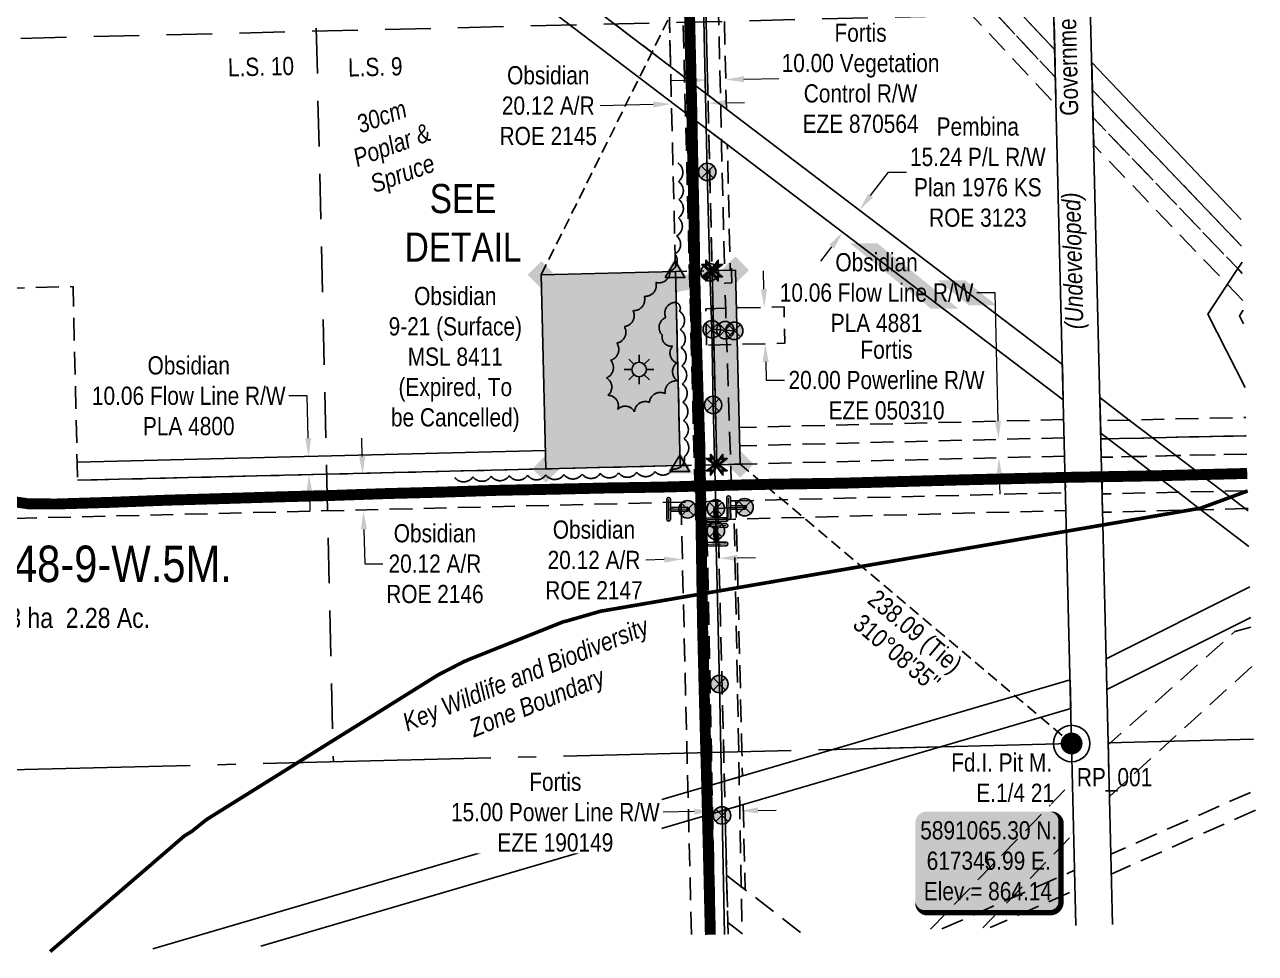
# Model space of a CAD drawing. Extents: x 614938 to 618097, y 5890940 to 5893381.
# Drawn here: x 616771 to 617447, y 5890950 to 5891460 of the extents above; entities that cross this region are included whole.
import ezdxf
from ezdxf.enums import TextEntityAlignment as Align

# ---------------------------------------------------------------- set-up
doc = ezdxf.new("R2010")
doc.units = 0
doc.header["$LTSCALE"] = 5
doc.header["$PDMODE"] = 35
doc.header["$PDSIZE"] = 1
for name, pattern in [('0', [1, 1, 0]), ('DASHDOT2', [12.7, 6.35, -3.175, 0, -3.175]), ('foc-ACCESSROAD', [3.75, 2.5, -1.25]), ('foc-FLOWLINE', [3.75, 2.5, -1.25]), ('foc-LSD', [8, 5, -3]), ('foc-QUARTERLINE', [33, 25, -3, 2, -3]), ('foc-TIELINE', [1.875, 1.25, -0.625]), ('foc-TRAV', [1.875, 1.25, -0.625])]:
    doc.linetypes.add(name, pattern=pattern)
doc.layers.get('Defpoints').update_dxf_attribs({"color": 9})
for name, color, linetype in [('35', 37, 'Continuous'), ('AS-POWER', 104, 'foc-POWER'), ('AS-POWER-EXISTING-ANC', 72, 'Continuous'), ('AS-POWER-EXISTING-PP', 72, 'Continuous'), ('AS-ROADS', 254, 'Continuous'), ('AS-UNDERLAY-H', 141, 'Continuous'), ('AS-WILDLIFE', 131, 'DASHDOT2'), ('C-AR', 13, 'foc-ACCESSROAD'), ('C-FLOWLINE', 13, 'foc-FLOWLINE'), ('C-RW', 13, 'Continuous'), ('C-SYMBOL', 7, 'Continuous'), ('C-WS', 13, 'foc-ACCESSROAD'), ('C-WS-S', 8, 'Continuous'), ('DETAIL-T', 7, 'Continuous'), ('F-EZE', 190, 'foc-FLOWLINE'), ('F-RW', 190, 'Continuous'), ('F-WS', 190, 'foc-ACCESSROAD'), ('L-AREAREQUIRED', 7, 'Continuous'), ('L-BD', 7, 'Continuous'), ('L-MON', 1, 'Continuous'), ('L-MON-T', 1, 'Continuous'), ('L-QSEC', 8, 'foc-QUARTERLINE'), ('L-ROAD-T', 7, 'Continuous'), ('L-SEC', 7, 'Continuous'), ('L-SECTION-LSD', 7, 'foc-LSD'), ('L-TIE', 7, 'foc-TIELINE'), ('P-PROPOSED', 10, 'Continuous'), ('P-PROPOSED-H', 21, 'Continuous'), ('P-TRAV', 4, 'foc-TRAV'), ('T-BUSH', 110, '0'), ('T-BUSH-T', 110, 'Continuous')]:
    doc.layers.add(name, color=color, linetype=linetype)
for name, color, linetype, lineweight in [('C-AR-T', 13, 'Continuous', 9), ('C-FLOWLINE-T', 13, 'Continuous', 9), ('C-RW-T', 13, 'Continuous', 9), ('C-WS-T', 13, 'Continuous', 9), ('F-EZE-T', 190, 'Continuous', 9), ('F-RW-T', 190, 'Continuous', 9), ('T-TEXT', 48, 'Continuous', 18)]:
    doc.layers.add(name, color=color, linetype=linetype, lineweight=lineweight)
doc.styles.add('100L', font='ARIALN.TTF', dxfattribs={"height": 11})
doc.styles.add('175L', font='ARIALN.TTF', dxfattribs={"height": 20})
doc.styles.add('240', font='ARIALN.TTF', dxfattribs={"height": 30})
doc.styles.add('80', font='ARIALN.TTF', dxfattribs={"height": 10})
doc.styles.add('80CG', font='ARIALN.TTF', dxfattribs={"height": 10})
doc.styles.add('80L', font='ARIALN.TTF', dxfattribs={"height": 10})
doc.styles.add('80LS', font='ARIALNI.TTF', dxfattribs={"height": 10})
doc.styles.add('foc-LtypeFont', font='ARIALN.TTF', dxfattribs={"height": 7.35})
doc.linetypes.add('foc-POWER', pattern='A,6,-1,["P",foc-LtypeFont,S=0.2,R=0,X=-0.625,Y=-0.75],-1.24,4', length=12.24)
doc.dimstyles.new('Compass 5 000', dxfattribs={"dimscale": 5, "dimtxt": 9, "dimasz": 2, "dimexe": 0.2, "dimexo": 0.0625, "dimgap": 0.5, "dimtad": 0, "dimtih": 1, "dimtoh": 1, "dimzin": 0, "dimdsep": 46, "dimtxsty": '80CG', "dimcen": 0.1, "dimse1": 1, "dimse2": 1, "dimclrd": 256, "dimclrt": 256, "dimaunit": 1, "dimadec": 4, "dimazin": 0, "dimtfac": 0.06, "dimtofl": 0, "dimtmove": 0, "dimatfit": 1, "dimfxl": 0.2, "dimtolj": 1, "dimtzin": 0, "dimlwd": -1, "dimarcsym": 0})

# ---------------------------------------------------------------- blocks, each defined once
blk = doc.blocks.new('*D53')
at = {"layer": 'Defpoints', "color": 0, "transparency": 16777216}
for p in [(617144.43, 5891502.3), (617154.43, 5891502.54), (617156.14, 5891429.95)]:
    blk.add_point(p, dxfattribs=at)
at = {"layer": 'F-EZE-T', "transparency": 16777216}
for p, q in [((617166.14, 5891430.19), (617185.33, 5891430.64)), ((617136.14, 5891429.48), (617126.14, 5891429.25))]:
    blk.add_line(p, q, dxfattribs=at)
for points in [[(617136.1, 5891431.15), (617136.18, 5891427.82), (617146.14, 5891429.72)], [(617166.1, 5891431.85), (617166.18, 5891428.52), (617156.14, 5891429.95)]]:
    blk.add_solid(points, dxfattribs=at)
at = {"layer": 'F-EZE-T', "transparency": 16777216, "insert": (617230.14, 5891430.64), "char_height": 10, "attachment_point": 5, "style": '80CG'}
blk.add_mtext('\\A1;Fortis\\P10.00 Vegetation\\PControl R/W\\PEZE 870564', dxfattribs=at)
blk = doc.blocks.new('*D55')
at = {"layer": 'Defpoints', "color": 0, "transparency": 16777216}
for p in [(617176.41, 5891304.84), (617176.89, 5891284.87), (617177.82, 5891284.89)]:
    blk.add_point(p, dxfattribs=at)
at = {"layer": 'F-EZE-T', "transparency": 16777216}
for p, q in [((617177.1, 5891314.86), (617176.86, 5891324.86)), ((617178.07, 5891274.89), (617178.31, 5891264.9)), ((617178.31, 5891264.9), (617188.31, 5891264.9))]:
    blk.add_line(p, q, dxfattribs=at)
for points in [[(617178.76, 5891314.9), (617175.43, 5891314.82), (617177.34, 5891304.86)], [(617179.73, 5891274.93), (617176.4, 5891274.85), (617177.82, 5891284.89)]]:
    blk.add_solid(points, dxfattribs=at)
at = {"layer": 'F-EZE-T', "transparency": 16777216, "insert": (617244.4, 5891264.9), "char_height": 10, "attachment_point": 5, "style": '80CG'}
blk.add_mtext('\\A1;Fortis\\P20.00 Powerline R/W\\PEZE 050310', dxfattribs=at)
blk = doc.blocks.new('*D59')
at = {"layer": 'C-RW-T', "transparency": 16777216}
for p, q in [((616926.37, 5891256.24), (616916.37, 5891256.24)), ((616926.91, 5891233.01), (616926.37, 5891256.24)), ((616927.62, 5891202.95), (616927.85, 5891192.95))]:
    blk.add_line(p, q, dxfattribs=at)
for points in [[(616928.58, 5891233.05), (616925.25, 5891232.97), (616927.15, 5891223.01)], [(616929.28, 5891202.99), (616925.95, 5891202.91), (616927.38, 5891212.95)]]:
    blk.add_solid(points, dxfattribs=at)
at = {"layer": 'Defpoints', "color": 0, "transparency": 16777216}
for p in [(616864.44, 5891221.54), (616927.15, 5891223.01), (616864.68, 5891211.47)]:
    blk.add_point(p, dxfattribs=at)
at = {"layer": 'C-RW-T', "transparency": 16777216, "insert": (616861.37, 5891256.24), "char_height": 10, "attachment_point": 5, "style": '80CG'}
blk.add_mtext('\\A1;Obsidian\\P10.06 Flow Line R/W\\PPLA 4800', dxfattribs=at)
blk = doc.blocks.new('*D60')
at = {"layer": 'C-FLOWLINE-T', "transparency": 16777216}
for p, q in [((617303.95, 5891312.9), (617293.95, 5891312.9)), ((617305.6, 5891242.38), (617303.95, 5891312.9)), ((617306.31, 5891212.16), (617306.55, 5891202.16))]:
    blk.add_line(p, q, dxfattribs=at)
for points in [[(617307.27, 5891242.42), (617303.94, 5891242.34), (617305.84, 5891232.38)], [(617307.98, 5891212.2), (617304.65, 5891212.12), (617306.08, 5891222.15)]]:
    blk.add_solid(points, dxfattribs=at)
at = {"layer": 'Defpoints', "color": 0, "transparency": 16777216}
for p in [(617197.11, 5891229.83), (617306.08, 5891222.15), (617197.35, 5891219.6)]:
    blk.add_point(p, dxfattribs=at)
at = {"layer": 'C-FLOWLINE-T', "transparency": 16777216, "insert": (617238.95, 5891312.9), "char_height": 10, "attachment_point": 5, "style": '80CG'}
blk.add_mtext('\\A1;Obsidian\\P10.06 Flow Line R/W\\PPLA 4881', dxfattribs=at)
blk = doc.blocks.new('*D42')
at = {"layer": 'Defpoints', "color": 0, "transparency": 16777216}
for p in [(617229.56, 5891358.24), (617262.49, 5891333.15), (617253.25, 5891321.03)]:
    blk.add_point(p, dxfattribs=at)
at = {"layer": 'F-RW-T', "transparency": 16777216}
for p, q in [((617235.62, 5891366.2), (617245.43, 5891379.08)), ((617245.43, 5891379.08), (617255.43, 5891379.08)), ((617214.26, 5891338.17), (617208.2, 5891330.22))]:
    blk.add_line(p, q, dxfattribs=at)
for points in [[(617234.29, 5891367.21), (617236.94, 5891365.19), (617229.56, 5891358.24)], [(617212.94, 5891339.18), (617215.59, 5891337.16), (617220.32, 5891346.12)]]:
    blk.add_solid(points, dxfattribs=at)
at = {"layer": 'F-RW-T', "transparency": 16777216, "insert": (617294.52, 5891379.08), "char_height": 10, "attachment_point": 5, "style": '80CG'}
blk.add_mtext('\\A1;Pembina\\P15.24 P/L R/W\\PPlan 1976 KS\\PROE 3123', dxfattribs=at)
blk = doc.blocks.new('*D45')
at = {"layer": 'C-AR-T', "transparency": 16777216}
for p, q in [((616956.57, 5891222.96), (616956.34, 5891232.95)), ((616957.52, 5891182.93), (616957.97, 5891164.04)), ((616957.97, 5891164.04), (616967.97, 5891164.04))]:
    blk.add_line(p, q, dxfattribs=at)
for points in [[(616958.24, 5891223), (616954.91, 5891222.92), (616956.81, 5891212.96)], [(616959.19, 5891182.97), (616955.86, 5891182.89), (616957.29, 5891192.93)]]:
    blk.add_solid(points, dxfattribs=at)
at = {"layer": 'Defpoints', "color": 0, "transparency": 16777216}
for p in [(616994.34, 5891213.85), (616994.82, 5891193.82), (616957.29, 5891192.93)]:
    blk.add_point(p, dxfattribs=at)
at = {"layer": 'C-AR-T', "transparency": 16777216, "insert": (616996.51, 5891164.04), "char_height": 10, "attachment_point": 5, "style": '80CG'}
blk.add_mtext('\\A1;Obsidian\\P20.12 A/R\\PROE 2146', dxfattribs=at)
blk = doc.blocks.new('*D47')
at = {"layer": 'C-AR-T', "transparency": 16777216}
for p, q in [((617156.46, 5891417.23), (617166.45, 5891417.46)), ((617116.35, 5891416.28), (617087.3, 5891415.6))]:
    blk.add_line(p, q, dxfattribs=at)
for points in [[(617116.32, 5891417.95), (617116.39, 5891414.62), (617126.35, 5891416.52)], [(617156.42, 5891418.89), (617156.5, 5891415.56), (617146.46, 5891416.99)]]:
    blk.add_solid(points, dxfattribs=at)
at = {"layer": 'Defpoints', "color": 0, "transparency": 16777216}
for p in [(617126.35, 5891416.52), (617127.86, 5891352.52), (617147.96, 5891353)]:
    blk.add_point(p, dxfattribs=at)
at = {"layer": 'C-AR-T', "transparency": 16777216, "insert": (617058.73, 5891415.6), "char_height": 10, "attachment_point": 5, "style": '80CG'}
blk.add_mtext('\\A1;Obsidian\\P20.12 A/R\\PROE 2145', dxfattribs=at)
blk = doc.blocks.new('*D48')
at = {"layer": 'C-AR-T', "transparency": 16777216}
for p, q in [((617162.49, 5891167.23), (617172.48, 5891167.47)), ((617122.35, 5891166.29), (617112.35, 5891166.06))]:
    blk.add_line(p, q, dxfattribs=at)
for points in [[(617122.31, 5891167.96), (617122.39, 5891164.62), (617132.35, 5891166.52)], [(617162.45, 5891168.9), (617162.52, 5891165.57), (617152.49, 5891167)]]:
    blk.add_solid(points, dxfattribs=at)
at = {"layer": 'Defpoints', "color": 0, "transparency": 16777216}
for p in [(617132.35, 5891166.52), (617132.96, 5891140.18), (617153.11, 5891140.66)]:
    blk.add_point(p, dxfattribs=at)
at = {"layer": 'C-AR-T', "transparency": 16777216, "insert": (617083.82, 5891166.06), "char_height": 10, "attachment_point": 5, "style": '80CG'}
blk.add_mtext('\\A1;Obsidian\\P20.12 A/R\\PROE 2147', dxfattribs=at)
blk = doc.blocks.new('GAS')
h = blk.add_hatch(color=255)
h.dxf.hatch_style = 1
edge = h.paths.add_edge_path()
edge.add_arc((0, 0), 0.9, 0, 360)
for p, q in [((0, 0.81), (0, 1.62)), ((-0.81, 0), (-1.62, 0)), ((-0.57, 0.57), (-1.14, 1.14)), ((0.57, 0.57), (1.14, 1.14)), ((1.62, 0), (0.81, 0)), ((-0.57, -0.57), (-1.14, -1.14)), ((0, -0.81), (0, -1.62)), ((1.14, -1.14), (0.57, -0.57))]:
    blk.add_line(p, q)
blk.add_circle((0, 0), 0.8)
blk = doc.blocks.new('fdia')
at = {"color": 255, "const_width": 1}
blk.add_lwpolyline([(-0.5, 0, 1), (0.5, 0, 1)], format="xyb", close=True, dxfattribs=at)
blk = doc.blocks.new('Fdiaa')
blk.add_blockref('fdia', (0, 0))
blk = doc.blocks.new('fdib')
at = {"color": 1, "const_width": 1.6}
blk.add_lwpolyline([(-0.4, 0, 1), (0.4, 0, 1)], format="xyb", close=True, dxfattribs=at)
at = {"color": 1}
blk.add_circle((0, 0), 0.8, dxfattribs=at)
blk = doc.blocks.new('Fdibb')
blk.add_blockref('fdib', (0, 0))
blk = doc.blocks.new('fdicc')
for name in ['Fdibb', 'Fdiaa']:
    blk.add_blockref(name, (0, 0))
blk = doc.blocks.new('FDI')
blk.add_blockref('fdicc', (0, 0))
blk = doc.blocks.new('*U62')
h = blk.add_hatch(color=254)
edge = h.paths.add_edge_path()
edge.add_line((-34, -28.5), (34, -28.5))
edge.add_arc((34, -22.5), 6, 270, 360)
edge.add_line((40, -22.5), (40, 21))
edge.add_arc((34, 21), 6, 0, 90)
edge.add_line((34, 27), (-34, 27))
edge.add_arc((-34, 21), 6, 90, 180)
edge.add_line((-40, 21), (-40, -22.5))
edge.add_arc((-34, -22.5), 6, 180, 270)
at = {"color": 1, "flags": 128}
blk.add_lwpolyline([(-34, -28.5, 3, 3, 0), (34, -28.5, 3, 3, 0.414214), (40, -22.5, 3, 3, 0), (40, 21, 3, 0, 0.414214), (34, 27, 0, 0, 0), (-34, 27, 0, 0, 0.414214), (-40, 21, 0, 0, 0), (-40, -22.5, 0, 3, 0.414214)], format="xyseb", close=True, dxfattribs=at)
blk.add_lwpolyline([(-1.8, -0.69, 0, 10, 0), (0, 0, 5, 5, 0)], format="xyseb", dxfattribs=at)
at = {"color": 1, "style": '80'}
blk.add_attdef('ENTER_TEXT_001', (-35.99, -5), '', height=10, dxfattribs=at)
blk = doc.blocks.new('POWERPOLE')
h = blk.add_hatch(color=255)
edge = h.paths.add_edge_path()
edge.add_arc((0, 0), 0.96, 0, 360)
at = {"linetype": 'Continuous'}
for p, q in [((0.68, -0.68), (-0.68, 0.68)), ((-0.68, -0.68), (0.68, 0.68))]:
    blk.add_line(p, q, dxfattribs=at)
blk.add_circle((0, 0), 0.96, dxfattribs=at)
blk = doc.blocks.new('SMONA')
blk.add_hatch(color=255).paths.add_polyline_path([(0, -1.49), (1.49, 0), (0, 1.49), (-1.49, 0)])
blk = doc.blocks.new('SMONAA')
blk.add_blockref('SMONA', (0, 0))
blk = doc.blocks.new('SMONB')
at = {"color": 1}
blk.add_solid([(0, 1.2), (1.2, 0), (-1.2, 0), (0, -1.2)], dxfattribs=at)
blk = doc.blocks.new('SMONBB')
blk.add_blockref('SMONB', (0, 0))
blk = doc.blocks.new('SMONCC')
for name in ['SMONAA', 'SMONBB']:
    blk.add_blockref(name, (0, 0))
blk = doc.blocks.new('FDIBAR')
blk.add_blockref('SMONCC', (0, 0))
blk = doc.blocks.new('TRIA')
blk.add_hatch(color=255).paths.add_polyline_path([(-0.04, 1.52), (-1.47, -0.87), (1.39, -0.87)])
blk = doc.blocks.new('TRIAA')
blk.add_blockref('TRIA', (0, 0))
blk = doc.blocks.new('TRIB')
at = {"color": 1}
blk.add_lwpolyline([(-1.12, -0.67), (-0.04, 1.13), (1.04, -0.67)], close=True, dxfattribs=at)
blk = doc.blocks.new('TRIBB')
blk.add_blockref('TRIB', (0, 0))
blk = doc.blocks.new('TRICC')
for name in ['TRIAA', 'TRIBB']:
    blk.add_blockref(name, (0, 0))
blk = doc.blocks.new('plspike')
blk.add_blockref('TRICC', (0, 0))
blk = doc.blocks.new('*D66')
at = {"layer": 'Defpoints', "color": 0, "transparency": 16777216}
for p in [(617148.37, 5891054.87), (617163.36, 5891055.15), (617148.87, 5891028.06)]:
    blk.add_point(p, dxfattribs=at)
at = {"layer": 'F-EZE-T', "transparency": 16777216}
for p, q in [((617138.87, 5891027.88), (617121.74, 5891027.56)), ((617173.86, 5891028.53), (617183.86, 5891028.71))]:
    blk.add_line(p, q, dxfattribs=at)
for points in [[(617138.84, 5891029.54), (617138.9, 5891026.21), (617148.87, 5891028.06)], [(617173.83, 5891030.19), (617173.89, 5891026.86), (617163.86, 5891028.34)]]:
    blk.add_solid(points, dxfattribs=at)
at = {"layer": 'F-EZE-T', "transparency": 16777216, "insert": (617062.59, 5891027.56), "char_height": 10, "attachment_point": 5, "style": '80CG', "bg_fill": 3, "box_fill_scale": 1.1, "bg_fill_color": 256, "bg_fill_true_color": 13158600, "bg_fill_transparency": 0}
blk.add_mtext('\\A1;Fortis\\P15.00 Power Line R/W\\PEZE 190149', dxfattribs=at)
blk = doc.blocks.new('*U68')
h = blk.add_hatch(color=255)
h.dxf.hatch_style = 1
edge = h.paths.add_edge_path()
edge.add_arc((-0.04, 1.48), 0.2, 1.4993, 181.4993, ccw=False)
edge.add_line((0.16, 1.49), (0.19, 0.21))
edge.add_line((0.19, 0.21), (-0.21, 0.19))
edge.add_line((-0.21, 0.19), (-0.24, 1.48))
h = blk.add_hatch(color=255)
h.dxf.hatch_style = 1
edge = h.paths.add_edge_path()
edge.add_arc((-1.1, -0.03), 0.2, 91.4993, 271.4993, ccw=False)
edge.add_line((-1.1, 0.17), (0.19, 0.21))
edge.add_line((0.19, 0.21), (1.09, 0.23))
edge.add_arc((1.1, 0.03), 0.2, -88.5007, 91.4993, ccw=False)
edge.add_line((1.1, -0.17), (-1.09, -0.23))
at = {"color": 255, "flags": 128}
blk.add_lwpolyline([(-0.24, 1.48, -1), (0.16, 1.49), (0.19, 0.21), (-0.21, 0.19)], format="xyb", close=True, dxfattribs=at)
at = {"color": 72, "const_width": 0.1, "flags": 128}
for points in [[(-0.04, 1.48), (0, 0)], [(-1.1, -0.03), (1.1, 0.03)]]:
    blk.add_lwpolyline(points, dxfattribs=at)
at = {"color": 255}
blk.add_lwpolyline([(-1.09, -0.23, -1), (-1.1, 0.17), (0.19, 0.21), (1.09, 0.23, -1), (1.1, -0.17)], format="xyb", close=True, dxfattribs=at)
blk = doc.blocks.new('*U69')
h = blk.add_hatch(color=255)
h.dxf.hatch_style = 1
edge = h.paths.add_edge_path()
edge.add_arc((1.1, -0.06), 0.2, -93.1084, 86.8916, ccw=False)
edge.add_line((1.09, -0.26), (-0.21, -0.19))
edge.add_line((-0.21, -0.19), (-1.11, -0.14))
edge.add_arc((-1.1, 0.06), 0.2, 86.8916, 266.8916, ccw=False)
edge.add_line((-1.09, 0.26), (1.11, 0.14))
h = blk.add_hatch(color=255)
h.dxf.hatch_style = 1
edge = h.paths.add_edge_path()
edge.add_arc((-0.03, -0.62), 0.2, 176.8916, 356.8916, ccw=False)
edge.add_line((-0.23, -0.61), (-0.21, -0.19))
edge.add_line((-0.21, -0.19), (0.19, -0.21))
edge.add_line((0.19, -0.21), (0.17, -0.63))
at = {"color": 255}
blk.add_lwpolyline([(1.11, 0.14, -1), (1.09, -0.26), (-0.21, -0.19), (-1.11, -0.14, -1), (-1.09, 0.26)], format="xyb", close=True, dxfattribs=at)
at = {"color": 72, "const_width": 0.1, "flags": 128}
for points in [[(1.1, -0.06), (-1.1, 0.06)], [(-0.03, -0.62), (0, 0)]]:
    blk.add_lwpolyline(points, dxfattribs=at)
at = {"color": 255, "flags": 128}
blk.add_lwpolyline([(0.17, -0.63, -1), (-0.23, -0.61), (-0.21, -0.19), (0.19, -0.21)], format="xyb", close=True, dxfattribs=at)
blk = doc.blocks.new('*U70')
h = blk.add_hatch(color=255)
h.dxf.hatch_style = 1
edge = h.paths.add_edge_path()
edge.add_arc((-0.04, 1.24), 0.2, 1.7795, 181.7795, ccw=False)
edge.add_line((0.16, 1.24), (0.19, 0.21))
edge.add_line((0.19, 0.21), (-0.21, 0.19))
edge.add_line((-0.21, 0.19), (-0.24, 1.23))
h = blk.add_hatch(color=255)
h.dxf.hatch_style = 1
edge = h.paths.add_edge_path()
edge.add_arc((-1.1, -0.03), 0.2, 91.7795, 271.7795, ccw=False)
edge.add_line((-1.11, 0.17), (0.19, 0.21))
edge.add_line((0.19, 0.21), (1.09, 0.23))
edge.add_arc((1.1, 0.03), 0.2, -88.2205, 91.7795, ccw=False)
edge.add_line((1.11, -0.17), (-1.09, -0.23))
at = {"color": 255, "flags": 128}
blk.add_lwpolyline([(-0.24, 1.23, -1), (0.16, 1.24), (0.19, 0.21), (-0.21, 0.19)], format="xyb", close=True, dxfattribs=at)
at = {"color": 255}
blk.add_lwpolyline([(-1.09, -0.23, -1), (-1.11, 0.17), (0.19, 0.21), (1.09, 0.23, -1), (1.11, -0.17)], format="xyb", close=True, dxfattribs=at)
at = {"color": 72, "const_width": 0.1, "flags": 128}
for points in [[(-1.1, -0.03), (1.1, 0.03)], [(-0.04, 1.24), (0, 0)]]:
    blk.add_lwpolyline(points, dxfattribs=at)
blk = doc.blocks.new('*U71')
h = blk.add_hatch(color=255)
h.dxf.hatch_style = 1
edge = h.paths.add_edge_path()
edge.add_arc((-0.02, 1.1), 0.2, 1.0705, 181.0705, ccw=False)
edge.add_line((0.18, 1.1), (0.2, -0.2))
edge.add_line((0.2, -0.2), (0.22, -1.1))
edge.add_arc((0.02, -1.1), 0.2, -178.9295, 1.0705, ccw=False)
edge.add_line((-0.18, -1.1), (-0.22, 1.1))
h = blk.add_hatch(color=255)
h.dxf.hatch_style = 1
edge = h.paths.add_edge_path()
edge.add_arc((1.75, 0.03), 0.2, -88.9295, 91.0705, ccw=False)
edge.add_line((1.75, -0.17), (0.2, -0.2))
edge.add_line((0.2, -0.2), (0.2, 0.2))
edge.add_line((0.2, 0.2), (1.74, 0.23))
at = {"color": 255}
blk.add_lwpolyline([(-0.22, 1.1, -1), (0.18, 1.1), (0.2, -0.2), (0.22, -1.1, -1), (-0.18, -1.1)], format="xyb", close=True, dxfattribs=at)
at = {"color": 72, "const_width": 0.1, "flags": 128}
for points in [[(-0.02, 1.1), (0.02, -1.1)], [(1.75, 0.03), (0, 0)]]:
    blk.add_lwpolyline(points, dxfattribs=at)
at = {"color": 255, "flags": 128}
blk.add_lwpolyline([(1.74, 0.23, -1), (1.75, -0.17), (0.2, -0.2), (0.2, 0.2)], format="xyb", close=True, dxfattribs=at)
blk = doc.blocks.new('*U72')
h = blk.add_hatch(color=255)
h.dxf.hatch_style = 1
edge = h.paths.add_edge_path()
edge.add_arc((0, 1.1), 0.2, -0.1482, 179.8518, ccw=False)
edge.add_line((0.2, 1.1), (0.2, -0.2))
edge.add_line((0.2, -0.2), (0.2, -1.1))
edge.add_arc((0, -1.1), 0.2, 179.8518, 359.8518, ccw=False)
edge.add_line((-0.2, -1.1), (-0.2, 1.1))
h = blk.add_hatch(color=255)
h.dxf.hatch_style = 1
edge = h.paths.add_edge_path()
edge.add_arc((2.09, -0.01), 0.2, -90.1482, 89.8518, ccw=False)
edge.add_line((2.09, -0.21), (0.2, -0.2))
edge.add_line((0.2, -0.2), (0.2, 0.2))
edge.add_line((0.2, 0.2), (2.09, 0.19))
at = {"color": 255}
blk.add_lwpolyline([(-0.2, 1.1, -1), (0.2, 1.1), (0.2, -0.2), (0.2, -1.1, -1), (-0.2, -1.1)], format="xyb", close=True, dxfattribs=at)
at = {"color": 72, "const_width": 0.1, "flags": 128}
for points in [[(0, 1.1), (0, -1.1)], [(2.09, -0.01), (0, 0)]]:
    blk.add_lwpolyline(points, dxfattribs=at)
at = {"color": 255, "flags": 128}
blk.add_lwpolyline([(2.09, 0.19, -1), (2.09, -0.21), (0.2, -0.2), (0.2, 0.2)], format="xyb", close=True, dxfattribs=at)
blk = doc.blocks.new('TEMP')
h = blk.add_hatch(color=255)
h.dxf.hatch_style = 1
h.paths.add_polyline_path([(0, 0.25), (-0.67, 1.15), (-0.67, 0.67), (-1.15, 0.67), (-0.25, 0), (-1.15, -0.67), (-0.67, -0.67), (-0.67, -1.15), (0, -0.25), (0.67, -1.15), (0.67, -0.67), (1.15, -0.67), (0.25, 0), (1.15, 0.67), (0.67, 0.67), (0.67, 1.15)])
h.paths.add_polyline_path([(0.57, 0.85), (0.57, 0.57), (0.85, 0.57), (0.08, 0), (0.85, -0.57), (0.57, -0.57), (0.57, -0.85), (0, -0.08), (-0.57, -0.85), (-0.57, -0.57), (-0.85, -0.57), (-0.08, 0), (-0.85, 0.57), (-0.57, 0.57), (-0.57, 0.85), (0, 0.08)], flags=16)
h = blk.add_hatch(color=1)
h.dxf.hatch_style = 1
h.paths.add_polyline_path([(0, 0.08), (-0.57, 0.85), (-0.57, 0.57), (-0.85, 0.57), (-0.08, 0), (-0.85, -0.57), (-0.57, -0.57), (-0.57, -0.85), (0, -0.08), (0.57, -0.85), (0.57, -0.57), (0.85, -0.57), (0.08, 0), (0.85, 0.57), (0.57, 0.57), (0.57, 0.85)])
at = {"color": 1}
for p, q in [((-0.08, 0), (0.08, 0)), ((0, 0.08), (0, -0.08))]:
    blk.add_line(p, q, dxfattribs=at)
at = {"color": 255, "flags": 128}
blk.add_lwpolyline([(-0.25, 0), (-1.15, 0.67), (-0.67, 0.67), (-0.67, 1.15), (0, 0.25), (0.67, 1.15), (0.67, 0.67), (1.15, 0.67), (0.25, 0), (1.15, -0.67), (0.67, -0.67), (0.67, -1.15), (0, -0.25), (-0.67, -1.15), (-0.67, -0.67), (-1.15, -0.67)], close=True, dxfattribs=at)
at = {"color": 1, "flags": 128}
blk.add_lwpolyline([(-0.08, 0), (-0.85, 0.57), (-0.57, 0.57), (-0.57, 0.85), (0, 0.08), (0.57, 0.85), (0.57, 0.57), (0.85, 0.57), (0.08, 0), (0.85, -0.57), (0.57, -0.57), (0.57, -0.85), (0, -0.08), (-0.57, -0.85), (-0.57, -0.57), (-0.85, -0.57)], close=True, dxfattribs=at)

msp = doc.modelspace()

# ---------------------------------------------------------------- hatches: boundary and pattern name
at = {"layer": 'AS-ROADS'}
h = msp.add_hatch(color=256, dxfattribs=at)
h.dxf.hatch_style = 1
h.paths.add_polyline_path([(617139.144, 5891324.803), (617139.323, 5891315.324), (617129.603, 5891313.255), (617123.081, 5891306.141), (617119.629, 5891298.899), (617118.367, 5891292.698), (617118.185, 5891286.05), (617120.39, 5891281.938), (617125.131, 5891280.886), (617126.887, 5891270.286), (617126.843, 5891264.912), (617123.751, 5891261.784), (617118.324, 5891257.908), (617111.82, 5891254.863), (617108.463, 5891251.353), (617102.57, 5891249.426), (617096.436, 5891252.316), (617092.788, 5891261.269), (617095.181, 5891273.244), (617099.863, 5891286.129), (617106.401, 5891299.636), (617118.831, 5891315.494)])
at = {"layer": 'AS-UNDERLAY-H'}
h = msp.add_hatch(color=256, dxfattribs=at)
h.dxf.hatch_style = 1
h.paths.add_polyline_path([(617224.349, 5891339.994), (617239.393, 5891339.994), (617283.801, 5891304.187), (617268.757, 5891304.187)])
h = msp.add_hatch(color=256, dxfattribs=at)
h.dxf.hatch_style = 1
h.paths.add_polyline_path([(617272.595, 5891319.716), (617287.639, 5891319.716), (617304.635, 5891306.014), (617289.591, 5891306.014)])
at = {"layer": 'P-PROPOSED-H'}
h = msp.add_hatch(color=256, dxfattribs=at)
h.dxf.hatch_style = 1
h.paths.add_polyline_path([(617128.552, 5891324.549), (617131.112, 5891217.939), (617057.445, 5891216.147), (617054.853, 5891322.757)])
h = msp.add_hatch(color=256, dxfattribs=at)
h.dxf.hatch_style = 1
h.paths.add_polyline_path([(617161.462, 5891325.35), (617164.055, 5891218.74), (617151.215, 5891218.428), (617148.655, 5891325.038)])

# ---------------------------------------------------------------- linework, layer by layer
at = {"layer": '35', "color": 3}
msp.add_circle((617345.993, 5891065.3), 9.996, dxfattribs=at)
at = {"layer": 'AS-POWER', "flags": 128}
for points in [[(617144.453, 5891446.151), (617140.467, 5891630.163)], [(617148.512, 5891292.818), (617147.323, 5891324.122), (617145.988, 5891379.242), (617144.453, 5891446.151)], [(617150.671, 5891194.349), (617149.191, 5891251.258), (617148.512, 5891292.818), (617155.881, 5891292.338), (617160.814, 5891291.973)], [(617155.545, 5890960.451), (617154.1, 5891025.796), (617152.642, 5891097.945), (617150.687, 5891182.191), (617150.671, 5891194.349), (617166.49, 5891195.071)]]:
    msp.add_lwpolyline(points, dxfattribs=at)
at = {"layer": 'AS-ROADS', "const_width": 5.998, "flags": 128}
for points in [[(617136.162, 5891470.722), (617136.869, 5891440.57), (617137.565, 5891410.248), (617138.148, 5891380.099), (617138.8, 5891349.656), (617139.218, 5891319.437), (617139.984, 5891289.419), (617140.91, 5891258.884), (617141.936, 5891228.447), (617142.436, 5891198.055), (617142.853, 5891167.727), (617143.389, 5891131.717), (617144.465, 5891088.228), (617145.657, 5891044.516), (617146.761, 5891000.251), (617147.704, 5890960.251)], [(617442.378, 5891213.632), (617422.693, 5891213.128), (617392.639, 5891212.352), (617344.239, 5891211.487), (617314.023, 5891210.768), (617283.962, 5891210.045), (617253.895, 5891209.22), (617223.527, 5891208.377), (617222.605, 5891208.315), (617181.483, 5891207.71), (617151.394, 5891206.977), (617121.286, 5891206.124), (617091.102, 5891205.655), (617060.712, 5891204.947), (617030.434, 5891204.341), (617000.391, 5891203.365), (616970.073, 5891202.574), (616939.725, 5891201.52), (616909.414, 5891200.721), (616879.195, 5891199.798), (616849.147, 5891198.931), (616818.906, 5891197.772), (616788.424, 5891196.849), (616773.325, 5891196.952), (616758.128, 5891199.169)]]:
    msp.add_lwpolyline(points, dxfattribs=at)
at = {"layer": 'AS-WILDLIFE', "const_width": 2, "flags": 128}
msp.add_lwpolyline([(616785.288, 5890951.016), (616858.986, 5891014.55), (616863.004, 5891017.024), (616871.28, 5891023.609), (616998.281, 5891102.984), (617013.012, 5891110.572), (617013.631, 5891110.695), (617014.142, 5891111.031), (617067.058, 5891132.198), (617068.438, 5891132.464), (617087.258, 5891137.905), (617416.894, 5891194.561), (617442.612, 5891204.037)], dxfattribs=at)
at = {"layer": 'C-AR', "flags": 128}
msp.add_lwpolyline([(617165.399, 5890960.702), (617157.256, 5890966.997), (617156.634, 5890992.899), (617197.235, 5890961.514)], dxfattribs=at)
at = {"layer": 'C-FLOWLINE', "flags": 128}
msp.add_lwpolyline([(617337.095, 5891431.156), (617337.462, 5891416.053), (617168.52, 5891596.247), (617164.627, 5891600.399), (617172.453, 5891600.587), (617178.122, 5891600.723), (617337.095, 5891431.156)], close=True, dxfattribs=at)
for points in [[(617440.07, 5891308.54), (617431.534, 5891317.476), (617358.113, 5891394.024), (617357.746, 5891409.123), (617437.194, 5891326.11), (617439.707, 5891323.479)], [(617341.661, 5891243.255), (617163.543, 5891238.886)], [(617441.875, 5891234.348), (617390.456, 5891233.194), (617366.094, 5891232.647), (617362.041, 5891232.557), (617361.962, 5891235.803), (617361.796, 5891242.62), (617377.667, 5891242.976), (617441.63, 5891244.413)], [(617442.119, 5891224.286), (617403.242, 5891223.414), (617378.881, 5891222.867), (617362.285, 5891222.494), (617362.041, 5891232.557), (617366.094, 5891232.647), (617390.456, 5891233.194), (617441.875, 5891234.348)], [(617341.907, 5891233.202), (617163.787, 5891228.832)], [(617444.956, 5891107.632), (617399.947, 5891066.556), (617366.773, 5891036.281), (617366.102, 5891064.57), (617435.577, 5891126.747), (617444.432, 5891129.189)], [(617268.579, 5890963.331), (617346.493, 5891044.214)], [(617446.878, 5891028.642), (617367.785, 5890993.602), (617367.527, 5891004.497), (617446.613, 5891039.534)], [(617297.203, 5890964.061), (617347.163, 5891015.924)], [(617274.789, 5890963.49), (617347.621, 5890995.677), (617347.879, 5890984.783), (617301.213, 5890964.163)]]:
    msp.add_lwpolyline(points, dxfattribs=at)
at = {"layer": 'C-RW'}
for points in [[(617336.36, 5891461.357), (617336.728, 5891446.264), (617213.747, 5891577.442)], [(617357.379, 5891424.224), (617357.012, 5891439.327)], [(617441.23, 5891260.837), (617420.856, 5891301.187), (617430.865, 5891316.456), (617436.542, 5891325.116), (617439.555, 5891329.713)], [(617440.197, 5891303.317), (617438.162, 5891300.211), (617440.379, 5891295.82)]]:
    msp.add_lwpolyline(points, dxfattribs=at)
at = {"layer": 'C-RW', "flags": 128}
for points in [[(617438.987, 5891353.083), (617357.012, 5891439.327)], [(617357.379, 5891424.224), (617439.343, 5891338.418)], [(617057.235, 5891226.218), (616800.122, 5891219.911)], [(617057.482, 5891216.165), (616800.368, 5891209.857)]]:
    msp.add_lwpolyline(points, dxfattribs=at)
at = {"layer": 'C-WS', "flags": 128}
for points in [[(617151.204, 5891218.432), (617142.059, 5891599.856), (617178.122, 5891600.723), (617337.095, 5891431.156), (617336.728, 5891446.264), (617213.747, 5891577.442), (617191.616, 5891601.047), (617195.32, 5891601.136), (617192.179, 5891728.014), (617065.383, 5891724.56), (617068.514, 5891598.091), (617121.952, 5891599.374), (617131.126, 5891217.945)], [(617439.707, 5891323.479), (617437.194, 5891326.11), (617357.746, 5891409.123), (617357.379, 5891424.224), (617439.343, 5891338.418)], [(617342.154, 5891223.149), (617164.053, 5891218.744), (617057.452, 5891216.159), (616800.368, 5891209.857), (616800.145, 5891219.356), (616797.869, 5891316.232), (616748.232, 5891315.066), (616732.988, 5891314.707), (616670.822, 5891313.247), (616673.797, 5891186.633), (617342.647, 5891203.042)], [(617442.609, 5891204.162), (617428.817, 5891203.852), (617404.456, 5891203.305), (617362.775, 5891202.369), (617362.534, 5891212.27), (617362.285, 5891222.494), (617378.881, 5891222.867), (617403.242, 5891223.414), (617442.119, 5891224.286)], [(617131.594, 5891197.864), (617137.306, 5890959.986)], [(617151.7, 5891198.358), (617157.412, 5890960.499)]]:
    msp.add_lwpolyline(points, dxfattribs=at)
at = {"layer": 'F-EZE', "flags": 128}
for points in [[(617152.673, 5891574.259), (617156.526, 5891413.794), (617155.806, 5891414.342), (617155.252, 5891414.764), (617146.335, 5891421.559), (617142.059, 5891599.857), (617152.052, 5891600.097), (617152.673, 5891574.259)], [(617158.561, 5891329.061), (617158.652, 5891325.276), (617148.658, 5891325.034), (617146.809, 5891402.045), (617156.994, 5891394.296), (617158.561, 5891329.061)], [(617145.663, 5891284.081), (617145.162, 5891304.067), (617188.133, 5891305.144), (617188.634, 5891285.158)], [(617163.326, 5891046.884), (617155.394, 5891044.555), (617155.014, 5891060.542), (617151.976, 5891186.882), (617151.942, 5891188.274), (617151.7, 5891198.358), (617161.694, 5891198.603), (617161.935, 5891188.534), (617165.016, 5891060.791), (617165.333, 5891047.474), (617163.326, 5891046.884)], [(617165.711, 5891031.707), (617166.823, 5890985.023), (617164.641, 5890986.71), (617156.634, 5890992.899), (617155.772, 5891028.788), (617163.624, 5891031.094), (617165.711, 5891031.707)]]:
    msp.add_lwpolyline(points, close=True, dxfattribs=at)
for points in [[(617442.848, 5891194.326), (617441.322, 5891194.287), (617416.909, 5891193.695), (617363.02, 5891192.285), (617362.775, 5891202.369), (617362.534, 5891212.27), (617391.759, 5891213.017), (617416.024, 5891213.638), (617442.362, 5891214.312)], [(617442.848, 5891194.326), (617441.322, 5891194.287), (617416.909, 5891193.695), (617363.02, 5891192.285), (617362.775, 5891202.369), (617362.534, 5891212.27), (617391.759, 5891213.017), (617416.024, 5891213.638), (617442.362, 5891214.312)], [(617150.109, 5890961.807), (617148.881, 5891027.502), (617148.586, 5891043.377), (617148.258, 5891061.04), (617147.558, 5891098.71), (617145.691, 5891188.113), (617160.79, 5891188.51), (617162.55, 5891098.993), (617163.248, 5891061.405), (617163.502, 5891047.759), (617163.796, 5891031.966), (617163.878, 5891027.535), (617164.646, 5890986.436), (617165.099, 5890962.189)], [(617157.397, 5890960.498), (617157.256, 5890966.997), (617164.939, 5890961.058), (617165.399, 5890960.702)]]:
    msp.add_lwpolyline(points, dxfattribs=at)
at = {"layer": 'F-RW'}
for points in [[(617443.354, 5891173.518), (617416.909, 5891193.695), (617404.456, 5891203.305), (617391.759, 5891213.017), (617378.881, 5891222.867), (617366.094, 5891232.647), (617361.962, 5891235.803), (617361.796, 5891242.62), (617361.486, 5891255.351), (617377.667, 5891242.976), (617390.456, 5891233.194), (617403.242, 5891223.414), (617413.795, 5891215.342), (617416.024, 5891213.638), (617428.817, 5891203.852), (617439.077, 5891196.004), (617441.322, 5891194.287), (617442.878, 5891193.097)], [(617444.303, 5891134.484), (617365.388, 5891094.91), (617364.979, 5891111.749), (617443.894, 5891151.321)]]:
    msp.add_lwpolyline(points, dxfattribs=at)
msp.add_lwpolyline([(617345.526, 5891084.496), (617273.989, 5891063.506), (617214.906, 5891062.034), (617345.143, 5891100.261), (617345.526, 5891084.496)], close=True, dxfattribs=at)
at = {"layer": 'L-QSEC'}
msp.add_line((617366.077, 5891065.76), (617445.929, 5891067.637), dxfattribs=at)
at = {"layer": 'L-SEC'}
for p, q in [((617368.443, 5890965.876), (617366.074, 5891065.764)), ((617348.36, 5890965.364), (617345.993, 5891065.3))]:
    msp.add_line(p, q, dxfattribs=at)
at = {"layer": 'L-SEC', "flags": 128}
for points in [[(617326.45, 5891868.843), (617345.993, 5891065.3)], [(617346.553, 5891869.332), (617366.096, 5891065.789)]]:
    msp.add_lwpolyline(points, dxfattribs=at)
at = {"layer": 'L-SECTION-LSD', "flags": 128}
for points in [[(616922.047, 5891858.103), (616940.792, 5891055.205)], [(616529.315, 5891446.757), (617336.239, 5891466.37)]]:
    msp.add_lwpolyline(points, dxfattribs=at)
at = {"layer": 'L-TIE', "flags": 128}
for points in [[(617054.868, 5891322.76), (617326.45, 5891868.843)], [(617164.053, 5891218.744), (617345.993, 5891065.3)]]:
    msp.add_lwpolyline(points, dxfattribs=at)
at = {"layer": 'P-PROPOSED', "elevation": 0.32, "flags": 128}
for points in [[(617128.552, 5891324.549), (617131.112, 5891217.939), (617057.445, 5891216.147), (617054.853, 5891322.757)], [(617161.462, 5891325.35), (617164.055, 5891218.74), (617151.215, 5891218.428), (617148.655, 5891325.038)]]:
    msp.add_lwpolyline(points, close=True, dxfattribs=at)
at = {"layer": 'P-TRAV', "flags": 128}
for points in [[(617128.552, 5891324.549), (617148.655, 5891325.038)], [(617131.112, 5891217.939), (617151.215, 5891218.428)]]:
    msp.add_lwpolyline(points, dxfattribs=at)
at = {"layer": 'T-BUSH', "flags": 128}
msp.add_lwpolyline([(617007.379, 5891211.467, 0.5205671), (617017.371, 5891211.777, 0.5205671), (617027.362, 5891212.086, 0.5205671), (617037.354, 5891212.396, 0.5205671), (617047.347, 5891212.635, 0.5205671), (617057.342, 5891212.819, 0.5205671), (617067.336, 5891213.004, 0.5205671), (617077.328, 5891213.312, 0.5205671), (617087.319, 5891213.643, 0.5205671), (617097.31, 5891213.973, 0.5205671), (617107.301, 5891214.295, 0.5205671), (617117.292, 5891214.616, 0.5205671), (617127.158, 5891216.105, 0.5205671), (617133.358, 5891222.752, 0.5205671), (617133.141, 5891232.746, 0.5205671), (617132.924, 5891242.74, 0.5205671), (617132.581, 5891252.731, 0.5205671), (617132.215, 5891262.72, 0.5205671), (617131.992, 5891272.714, 0.5205671), (617131.633, 5891282.702, 0.5205671), (617131.084, 5891292.682, 0.5205671), (617130.773, 5891302.673, 0.5205671), (617128.517, 5891307.632, 0.5205671), (617123.154, 5891299.325, 0.5205671), (617121.282, 5891289.593, 0.5205671), (617126.946, 5891283.555, 0.5205671), (617129.256, 5891274.334, 0.5205671), (617129.838, 5891264.39, 0.5205671), (617122.934, 5891257.515, 0.5205671), (617114.229, 5891252.68, 0.5205671), (617106.068, 5891247.415, 0.5205671), (617096.847, 5891248.807, 0.5205671), (617091.474, 5891256.547, 0.5205671), (617090.693, 5891266.089, 0.5205671), (617092.924, 5891275.815, 0.5205671), (617096.338, 5891285.21, 0.5205671), (617100.485, 5891294.296, 0.5205671), (617105.255, 5891303.035, 0.5205671), (617111.422, 5891310.903, 0.5205671), (617117.82, 5891318.543, 0.5205671), (617125.55, 5891324.882, 0.5205671), (617128.257, 5891334.156, 0.5205671), (617129.27, 5891344.099, 0.5205671), (617130.169, 5891354.055, 0.5205671), (617130.416, 5891364.031, 0.5205671), (617130.134, 5891374.023, 0.5205671), (617129.85, 5891384.096, 0.5205671)], format="xyb", dxfattribs=at)

# ---------------------------------------------------------------- block references
at = {"layer": 'AS-POWER-EXISTING-ANC', "color": 3, "xscale": 4.998170450000003, "yscale": 4.998170450000003, "zscale": 4.998170450000003}
for name, p in [('*U72', (617124.741, 5891193.958)), ('*U71', (617157.767, 5891194.908)), ('*U70', (617150.863, 5891188.169)), ('*U68', (617150.881, 5891174.779)), ('*U69', (617150.856, 5891185.303))]:
    msp.add_blockref(name, p, dxfattribs=at)
at = {"layer": 'AS-POWER-EXISTING-PP', "xscale": 4.998170450000003, "yscale": 4.998170450000003, "zscale": 4.998170450000003}
for p in [(617145.988, 5891379.242), (617147.323, 5891324.122), (617148.512, 5891292.818), (617155.881, 5891292.338), (617160.814, 5891291.973), (617149.191, 5891251.258), (617135.177, 5891193.931), (617150.671, 5891194.349), (617166.49, 5891195.071), (617150.687, 5891182.191), (617152.642, 5891097.945)]:
    msp.add_blockref('POWERPOLE', p, dxfattribs=at)
at = {"layer": 'C-WS-S', "color": 3, "xscale": 5.000000000000075, "yscale": 5.000000000000075, "zscale": 5.000000000000075}
msp.add_blockref('GAS', (617108.561, 5891270.719), dxfattribs=at)
at = {"layer": 'DETAIL-T', "color": 2}
ref = msp.add_blockref('*U62', (617300.214, 5891000.855), dxfattribs=dict(at, xscale=0.99963409, yscale=0.99963409, zscale=0.99963409))
ref.add_attrib('ENTER_TEXT_001', '5891065.30 N.', (617262.908, 5891012.623), dxfattribs={"layer": '0', "color": 1, "height": 9.99634, "style": '80'})
ref.add_attrib('ENTER_TEXT_002', '617345.99 E.', (617266.43, 5890995.921), dxfattribs={"layer": '0', "color": 1, "height": 9.99634, "style": '80'})
ref.add_attrib('ENTER_TEXT_003', 'Elev.= 864.14', (617264.862, 5890979.22), dxfattribs={"layer": '0', "color": 1, "height": 9.99634, "style": '80'})
at = {"layer": 'L-MON', "xscale": 4.998170450000003, "yscale": 4.998170450000003, "zscale": 4.998170450000003}
for name, p in [('FDIBAR', (617054.861, 5891322.765)), ('plspike', (617128.542, 5891324.532)), ('FDIBAR', (617161.44, 5891325.314)), ('FDIBAR', (617057.482, 5891216.165)), ('plspike', (617131.111, 5891217.967)), ('FDIBAR', (617164.032, 5891218.779))]:
    msp.add_blockref(name, p, dxfattribs=at)
at = {"layer": 'L-MON', "color": 6, "xscale": 4.99817045, "yscale": 4.99817045, "zscale": 4.99817045}
for p in [(617148.655, 5891325.038, 0.32), (617151.215, 5891218.428, 0.32)]:
    msp.add_blockref('TEMP', p, dxfattribs=at)
at = {"layer": 'L-MON', "color": 3, "xscale": 5.000000000000043, "yscale": 5.000000000000043, "zscale": 5.000000000000043}
msp.add_blockref('FDI', (617345.993, 5891065.3), dxfattribs=at)

# ---------------------------------------------------------------- texts
at = {"layer": '35', "color": 3, "style": '80'}
msp.add_attdef('RP_001', (617348.87, 5891041.814), 'RP', height=9.9963, dxfattribs=at)
at = {"layer": 'C-SYMBOL', "color": 3, "style": '175L'}
msp.add_text('N.E.1/4 Sec. 21-48-9-W.5M.', height=20, dxfattribs=at).set_placement((616741.18, 5891147.986), align=Align.BOTTOM_CENTER)
at = {"layer": 'C-WS-T', "insert": (617007.693, 5891276.269), "char_height": 9.99621, "width": 77.89446, "attachment_point": 5, "style": '80CG'}
msp.add_mtext('\\A1;Obsidian\\P9-21 (Surface)\\PMSL 8411\\P(Expired, To be Cancelled)', dxfattribs=at)
at = {"layer": 'DETAIL-T', "color": 3, "insert": (617011.986, 5891351.277), "char_height": 15.9941, "width": 63.61284, "attachment_point": 5, "style": '80CG'}
msp.add_mtext('SEE\\PDETAIL', dxfattribs=at)
at = {"layer": 'L-AREAREQUIRED', "color": 5, "style": '100L'}
msp.add_text('Area Required = 0.923 ha  2.28 Ac.', height=11, dxfattribs=at).set_placement((616741.18, 5891125.486), align=Align.BOTTOM_CENTER)
at = {"layer": 'L-BD', "style": '80L'}
for s, p in [('238.09 (Tie)', (617259.288, 5891126.002)), ("310°08'35''", (617250.105, 5891115.113))]:
    msp.add_text(s, height=9.99634, rotation=319.8565, dxfattribs=at).set_placement(p, align=Align.MIDDLE)
at = {"layer": 'L-ROAD-T', "style": '80L'}
msp.add_text('Government Road Allowance', height=10, rotation=91.343945, dxfattribs=at).set_placement((617342.972, 5891484.541), align=Align.MIDDLE_CENTER)
at = {"layer": 'T-BUSH-T', "insert": (616944.467, 5891406.79), "char_height": 9.99634, "attachment_point": 1, "rotation": 20, "style": '80L'}
msp.add_mtext_dynamic_manual_height_columns('\\pi8.32799;{\\fArial Narrow|b0|i1|c0|p34;30cm \\P\\pi0.32614;Poplar & \\P\\pi4.32877;Spruce}', width=43.84248, gutter_width=47.483, heights=[0], dxfattribs=at)
at = {"layer": 'T-TEXT', "style": '80LS'}
msp.add_text('(Undeveloped)', height=10, rotation=91.343945, dxfattribs=at).set_placement((617346.588, 5891330.395), align=Align.MIDDLE_CENTER)

# ---------------------------------------------------------------- dimensions: what is measured, and where the dimension line sits
at = {"layer": 'C-AR-T'}
dim = msp.add_linear_dim(base=(617126.352, 5891416.52), p1=(617147.964, 5891352.996), p2=(617127.856, 5891352.524), angle=181.346221, text='Obsidian\\P20.12 A/R\\PROE 2145', dimstyle='Compass 5 000', dxfattribs=at)
dim.commit()
dim.dimension.update_dxf_attribs({"geometry": '*D47', "text_midpoint": (617058.73, 5891415.602), "dimtype": 161})
at = {"layer": 'C-FLOWLINE-T'}
dim = msp.add_linear_dim(base=(617306.08, 5891222.154), p1=(617197.112, 5891229.827), p2=(617197.352, 5891219.598), angle=271.346546, text='Obsidian\\P10.06 Flow Line R/W\\PPLA 4881', dimstyle='Compass 5 000', dxfattribs=at)
dim.commit()
dim.dimension.update_dxf_attribs({"geometry": '*D60', "text_midpoint": (617238.947, 5891312.898), "dimtype": 161})
at = {"layer": 'C-RW-T'}
dim = msp.add_linear_dim(base=(616927.147, 5891223.01), p1=(616864.676, 5891211.473), p2=(616864.439, 5891221.536), angle=91.346423, text='Obsidian\\P10.06 Flow Line R/W\\PPLA 4800', dimstyle='Compass 5 000', dxfattribs=at)
dim.commit()
dim.dimension.update_dxf_attribs({"geometry": '*D59', "text_midpoint": (616861.366, 5891256.24), "dimtype": 161})
at = {"layer": 'F-EZE-T'}
for base, p1, p2, angle, text, picture, middle in [((617156.139, 5891429.953), (617144.43, 5891502.301), (617154.434, 5891502.536), 1.346287, 'Fortis\\P10.00 Vegetation\\PControl R/W\\PEZE 870564', '*D53', (617230.137, 5891430.639)), ((617177.824, 5891284.891), (617176.411, 5891304.84), (617176.894, 5891284.868), 271.386881, 'Fortis\\P20.00 Powerline R/W\\PEZE 050310', '*D55', (617244.396, 5891264.896))]:
    dim = msp.add_linear_dim(base=base, p1=p1, p2=p2, angle=angle, text=text, dimstyle='Compass 5 000', dxfattribs=at)
    dim.commit()
    dim.dimension.update_dxf_attribs({"geometry": picture, "text_midpoint": middle, "dimtype": 161})
at = {"layer": 'F-RW-T'}
dim = msp.add_linear_dim(base=(617229.558, 5891358.244), p1=(617253.255, 5891321.032), p2=(617262.489, 5891333.151), angle=52.693849, text='Pembina\\P15.24 P/L R/W\\PPlan 1976 KS\\PROE 3123', dimstyle='Compass 5 000', dxfattribs=at)
dim.commit()
dim.dimension.update_dxf_attribs({"geometry": '*D42', "text_midpoint": (617294.52, 5891379.08), "dimtype": 161})

# ---------------------------------------------------------------- next in the draw order: texts
at = {"layer": 'AS-WILDLIFE', "insert": (617049.925, 5891094.277), "char_height": 10, "attachment_point": 5, "rotation": 22.021458, "style": '240', "bg_fill": 2}
msp.add_mtext_dynamic_manual_height_columns('{\\fArial Narrow|b0|i1|c0|p34;Key Wildlife and Biodiversity \\PZone Boundary}', width=144.69754, gutter_width=45, heights=[0], dxfattribs=at)
at = {"layer": 'L-SECTION-LSD', "char_height": 10, "attachment_point": 1, "rotation": 1.392301, "style": '100L', "bg_fill": 3, "box_fill_scale": 1.5, "bg_fill_color": 256, "bg_fill_transparency": 0}
for s, width, insert in [('\\pi2.02908;L.S. 10', 36.95405, (616880.715, 5891441.577)), ('L.S. 9', 30.52728, (616948.674, 5891441.577))]:
    msp.add_mtext_dynamic_manual_height_columns(s, width=width, gutter_width=55, heights=[0], dxfattribs=dict(at, insert=insert))

# ---------------------------------------------------------------- next in the draw order: linework, layer by layer
at = {"layer": 'F-EZE', "flags": 128}
msp.add_lwpolyline([(616425.287, 5891622.856), (616524.356, 5891625.107), (616699.97, 5891629.077), (616806.531, 5891631.489), (616884.597, 5891633.257), (616903.005, 5891633.674), (616921.15, 5891634.086), (617050.879, 5891637.028), (617066.065, 5891637.373), (617153.24, 5891639.352), (617153.398, 5891632.35), (617153.692, 5891619.365), (617148.71, 5891619.252), (617149.164, 5891599.44), (617153.418, 5891413.932), (617153.865, 5891394.435), (617155.385, 5891328.203), (617156.683, 5891328.236), (617159.282, 5891328.303), (617159.392, 5891324.264), (617159.538, 5891318.309), (617155.641, 5891318.21), (617156.123, 5891303.366), (617156.772, 5891283.398), (617158.89, 5891217.718), (617159.204, 5891208.463), (617342.36, 5891213.226), (617342.67, 5891201.918), (617342.88, 5891193.24), (617160.79, 5891188.51), (617139.734, 5891187.957), (617139.445, 5891197.246), (617138.911, 5891217.249), (617136.234, 5891323.719), (617134.075, 5891409.508), (617133.575, 5891429.052), (617128.723, 5891618.8), (617066.423, 5891617.335), (617050.417, 5891617.022), (616935.195, 5891614.408), (616917.051, 5891613.996), (616898.643, 5891613.579), (616741.472, 5891610.019), (616726.227, 5891609.673), (616524.819, 5891605.119), (616425.738, 5891602.867)], dxfattribs=at)
at = {"layer": 'F-RW', "flags": 128}
msp.add_lwpolyline([(616747.427, 5891854.099), (616949.969, 5891570.941), (617340.929, 5891273.502), (617341.355, 5891254.036), (616938.915, 5891560.208), (616729.031, 5891853.631)], close=True, dxfattribs=at)
at = {"layer": 'F-RW'}
msp.add_lwpolyline([(616841.697, 5890952.454), (617133.02, 5891037.983), (617153.062, 5891043.87), (617163.001, 5891046.789), (617214.906, 5891062.034), (617273.989, 5891063.506), (617163.375, 5891031.021), (617153.436, 5891028.1), (617133.39, 5891022.209), (616900.928, 5890953.963)], dxfattribs=at)
at = {"layer": 'F-WS', "flags": 128}
msp.add_lwpolyline([(617121.952, 5891599.374), (617125.848, 5891437.133), (617009.261, 5891525.831), (616949.969, 5891570.941), (616909.881, 5891626.984), (616927.991, 5891627.444), (617052.709, 5891630.636), (617067.699, 5891631.019), (617068.022, 5891617.944), (617068.514, 5891598.091), (617121.952, 5891599.374)], close=True, dxfattribs=at)
at = {"layer": 'L-QSEC'}
msp.add_line((616572.31, 5891046.026), (617345.993, 5891065.3), dxfattribs=at)

# ---------------------------------------------------------------- next in the draw order: dimensions: what is measured, and where the dimension line sits
at = {"layer": 'C-AR-T'}
for base, p1, p2, angle, text, picture, middle in [((616957.286, 5891192.926), (616994.34, 5891213.851), (616994.815, 5891193.817), 271.359356, 'Obsidian\\P20.12 A/R\\PROE 2146', '*D45', (616996.505, 5891164.043)), ((617132.346, 5891166.525), (617153.107, 5891140.656), (617132.965, 5891140.183), 181.345229, 'Obsidian\\P20.12 A/R\\PROE 2147', '*D48', (617083.818, 5891166.055))]:
    dim = msp.add_linear_dim(base=base, p1=p1, p2=p2, angle=angle, text=text, dimstyle='Compass 5 000', dxfattribs=at)
    dim.commit()
    dim.dimension.update_dxf_attribs({"geometry": picture, "text_midpoint": middle, "dimtype": 161})

# ---------------------------------------------------------------- next in the draw order: texts
at = {"layer": 'L-MON-T', "insert": (617278.829, 5891059.894), "char_height": 10, "attachment_point": 1, "style": '80L', "bg_fill": 3, "box_fill_scale": 1.15, "bg_fill_color": 256, "bg_fill_true_color": 256, "bg_fill_transparency": 0}
msp.add_mtext_dynamic_manual_height_columns('\\pi1.0618;Fd.I. Pit M.\\P\\pi14.86126;E.1/4 21', width=54.51337, gutter_width=50, heights=[0], dxfattribs=at)

# ---------------------------------------------------------------- next in the draw order: dimensions: what is measured, and where the dimension line sits
at = {"layer": 'F-EZE-T', "color": 3}
dim = msp.add_linear_dim(base=(617148.87, 5891028.063), p1=(617163.365, 5891055.152), p2=(617148.372, 5891054.874), angle=181.063547, text='Fortis\\P15.00 Power Line R/W\\PEZE 190149', dimstyle='Compass 5 000', override={"dimtfill": 1}, dxfattribs=at)
dim.commit()
dim.dimension.update_dxf_attribs({"geometry": '*D66', "text_midpoint": (617062.595, 5891027.559), "dimtype": 161})

# ---------------------------------------------------------------- next in the draw order: block references
at = {"layer": 'AS-POWER-EXISTING-PP', "xscale": 4.998170450000003, "yscale": 4.998170450000003, "zscale": 4.998170450000003}
msp.add_blockref('POWERPOLE', (617154.1, 5891025.796), dxfattribs=at)

doc.saveas('drawing.dxf')
